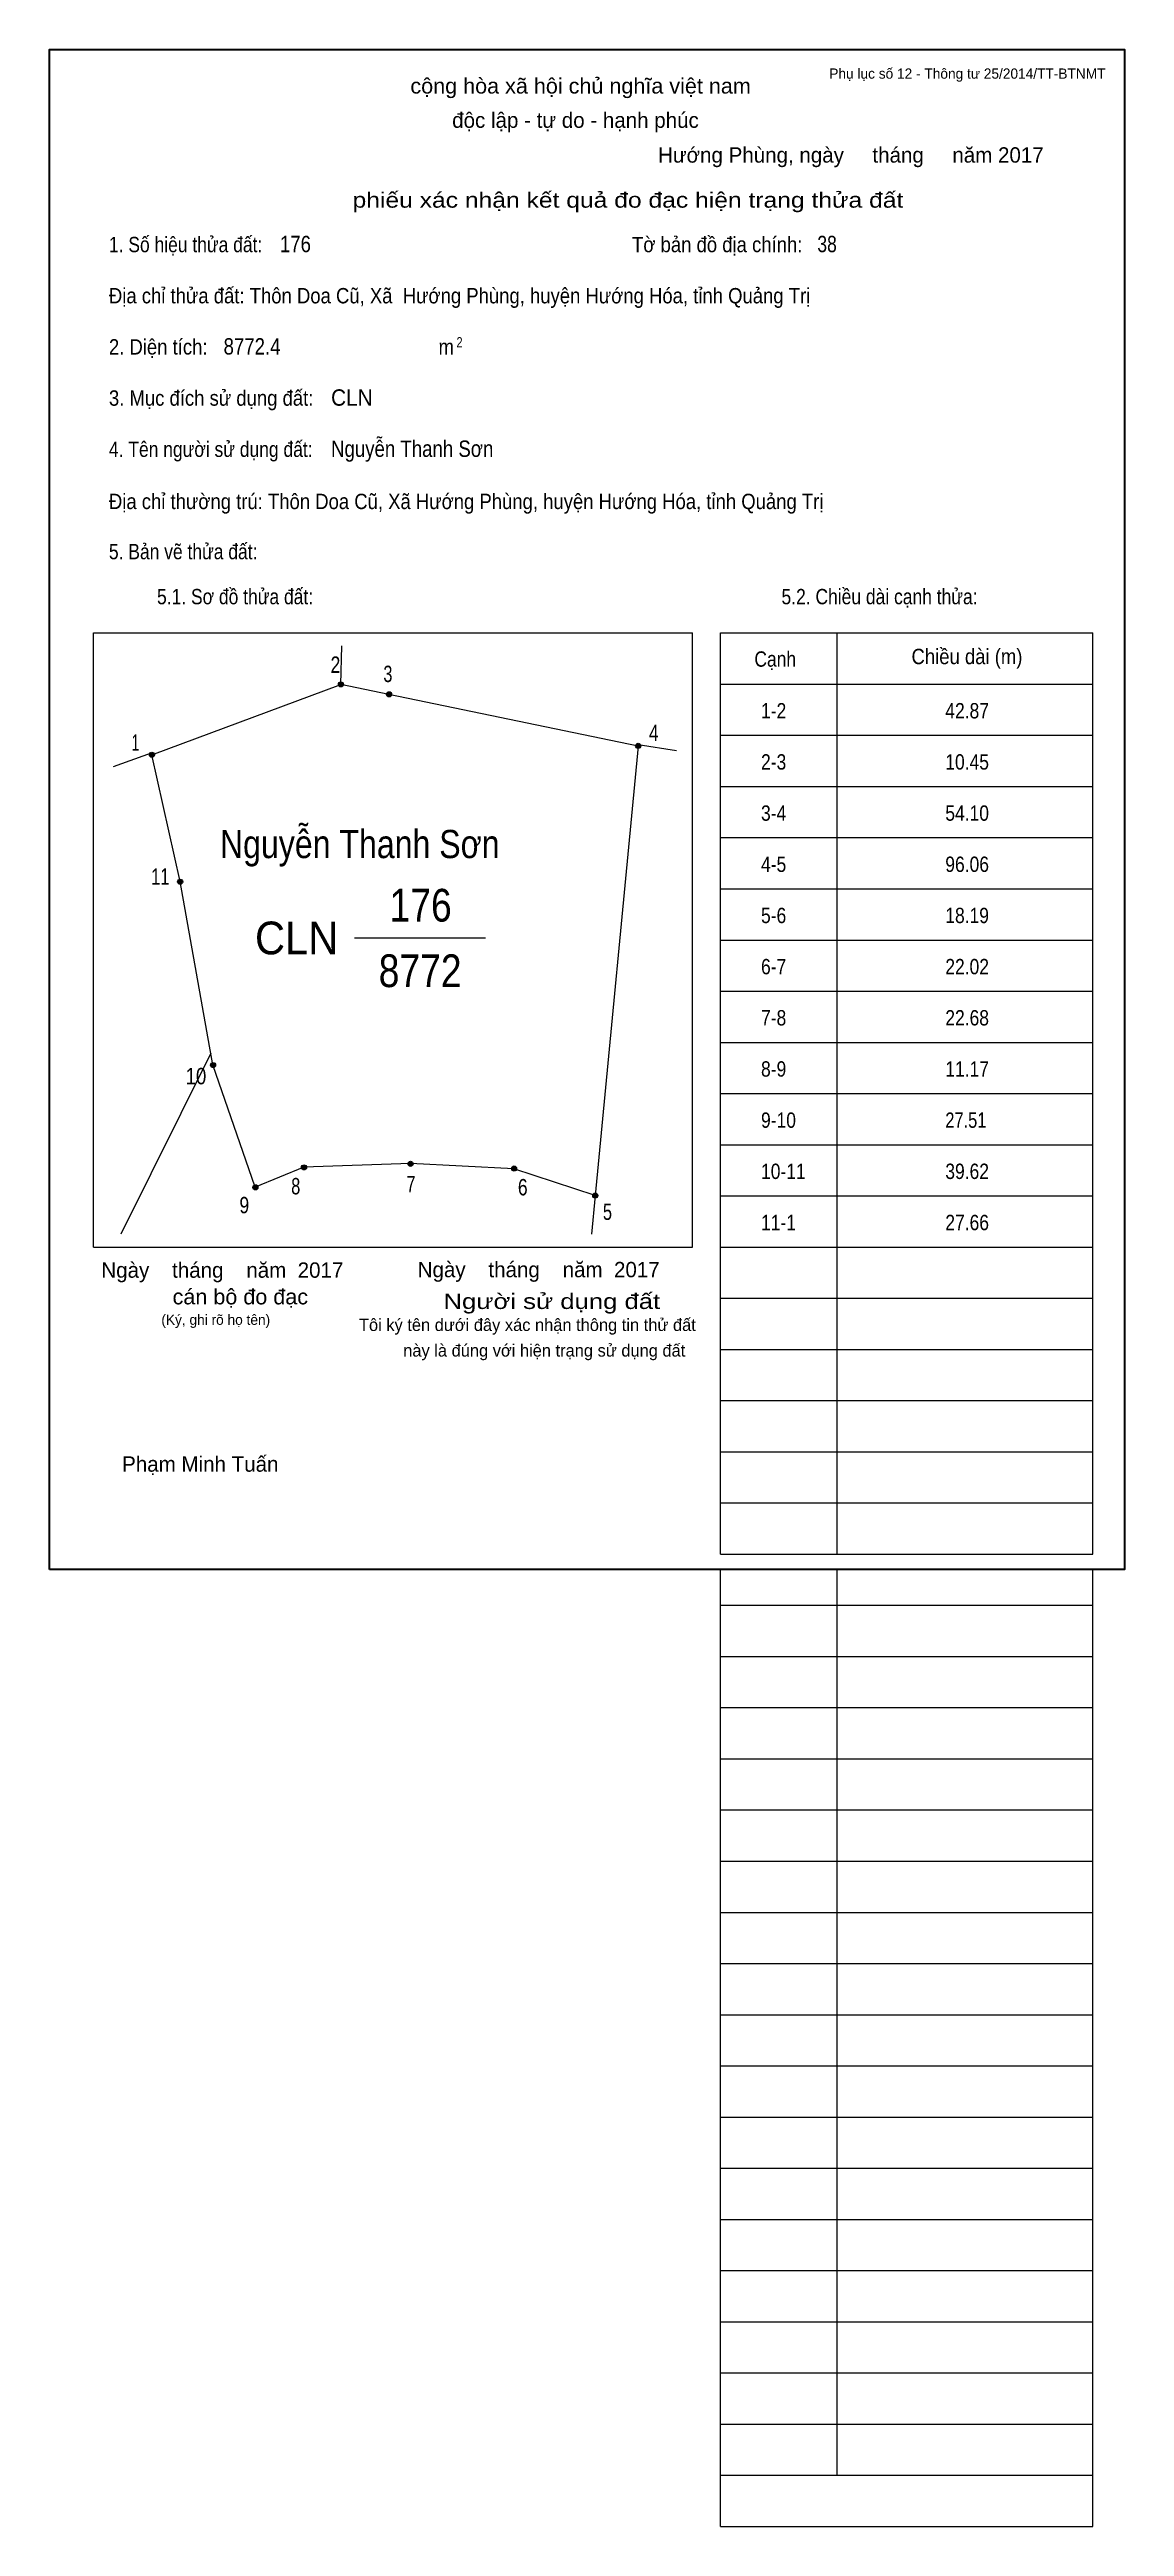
# Model space of a CAD drawing. Header units: centimetres. Extents: x 0 to 21, y -18.7 to 29.7.
import ezdxf
from ezdxf.enums import TextEntityAlignment as Align

# ---------------------------------------------------------------- set-up
doc = ezdxf.new("R2010")
doc.units = ezdxf.units.CM
doc.header["$LTSCALE"] = 0.12
for name, color, linetype in [('2', 7, 'Continuous'), ('30', 7, 'Continuous'), ('34', 7, 'Continuous')]:
    doc.layers.add(name, color=color, linetype=linetype)
for name, color, linetype, lineweight in [('32', 7, 'Continuous', 13), ('33', 7, 'Continuous', 13), ('6', 7, 'Continuous', 13), ('63', 7, 'Continuous', 13)]:
    doc.layers.add(name, color=color, linetype=linetype, lineweight=lineweight)

msp = doc.modelspace()

# ---------------------------------------------------------------- hatches: boundary and pattern name
at = {"layer": '32'}
for points in [[(5.7424, 17.2949, 1), (5.6424, 17.2949, 1)], [(6.6824, 17.1001, 1), (6.5824, 17.1001, 1)], [(11.5505, 16.093, 1), (11.4505, 16.093, 1)], [(2.0505, 15.9203, 1), (1.9505, 15.9203, 1)], [(2.6018, 13.4394, 1), (2.5018, 13.4394, 1)], [(3.245, 9.8559, 1), (3.145, 9.8559, 1)], [(5.0211, 7.8564, 1), (4.9211, 7.8564, 1)], [(7.1041, 7.9263, 1), (7.0041, 7.9263, 1)], [(9.1256, 7.8344, 1), (9.0256, 7.8344, 1)], [(4.0719, 7.4668, 1), (3.9719, 7.4668, 1)], [(10.7115, 7.306, 1), (10.6115, 7.306, 1)]]:
    msp.add_hatch(color=256, dxfattribs=at).paths.add_polyline_path(points)

# ---------------------------------------------------------------- linework, layer by layer
for centre in [(5.6924, 17.2949), (6.6324, 17.1001), (11.5005, 16.093), (2.0005, 15.9203), (2.5518, 13.4394), (3.195, 9.8559), (4.9711, 7.8564), (7.0541, 7.9263), (9.0756, 7.8344), (4.0219, 7.4668), (10.6615, 7.306)]:
    msp.add_circle(centre, 0.05, dxfattribs=at)
at = {"layer": '33'}
msp.add_line((5.96, 12.34), (8.52, 12.34), dxfattribs=at)
at = {"layer": '6'}
for p, q in [((6.63, 17.1), (5.69, 17.29)), ((11.5, 16.09), (6.63, 17.1)), ((11.5, 16.12), (12.25, 16)), ((1.25, 15.69), (1.99, 15.96)), ((2, 15.92), (1.99, 15.96)), ((3.15, 10.09), (1.39, 6.55))]:
    msp.add_line(p, q, dxfattribs=at)
for points in [[(2, 15.92), (5.69, 17.29), (5.71, 18.05)], [(11.5, 16.12), (11.5, 16.09), (10.66, 7.31), (10.59, 6.55)], [(10.66, 7.31), (9.07, 7.83), (7.05, 7.93), (4.97, 7.86), (4.02, 7.47), (3.19, 9.86), (2.55, 13.44), (2, 15.92)]]:
    msp.add_lwpolyline(points, dxfattribs=at)
at = {"layer": '63'}
for p, q in [((0.86, 18.3), (12.56, 18.3)), ((0.86, 6.3), (0.86, 18.3)), ((12.56, 6.3), (12.56, 18.3)), ((13.11, 18.3), (20.38, 18.3)), ((13.11, 0.3), (13.11, 18.3)), ((15.39, 0.3), (15.39, 18.3)), ((20.38, 0.3), (20.38, 18.3)), ((13.11, 17.3), (20.38, 17.3)), ((13.11, 16.3), (20.38, 16.3)), ((13.11, 15.3), (20.38, 15.3)), ((13.11, 14.3), (20.38, 14.3)), ((13.11, 13.3), (20.38, 13.3)), ((13.11, 12.3), (20.38, 12.3)), ((13.11, 11.3), (20.38, 11.3)), ((13.11, 10.3), (20.38, 10.3)), ((13.11, 9.3), (20.38, 9.3)), ((13.11, 8.3), (20.38, 8.3)), ((13.11, 7.3), (20.38, 7.3)), ((0.86, 6.3), (12.56, 6.3)), ((13.11, 6.3), (20.38, 6.3)), ((13.11, 5.3), (20.38, 5.3)), ((13.11, 4.3), (20.38, 4.3)), ((13.11, 3.3), (20.38, 3.3)), ((13.11, 2.3), (20.38, 2.3)), ((13.11, 1.3), (20.38, 1.3)), ((13.11, 0.3), (20.38, 0.3)), ((13.11, -18.7), (13.11, 0)), ((15.39, -17.7), (15.39, 0)), ((20.38, -18.7), (20.38, 0)), ((13.11, -0.7), (20.38, -0.7)), ((13.11, -0.7), (20.38, -0.7)), ((13.11, -1.7), (20.38, -1.7)), ((13.11, -2.7), (20.38, -2.7)), ((13.11, -3.7), (20.38, -3.7)), ((13.11, -4.7), (20.38, -4.7)), ((13.11, -5.7), (20.38, -5.7)), ((13.11, -6.7), (20.38, -6.7)), ((13.11, -7.7), (20.38, -7.7)), ((13.11, -8.7), (20.38, -8.7)), ((13.11, -9.7), (20.38, -9.7)), ((13.11, -10.7), (20.38, -10.7)), ((13.11, -11.7), (20.38, -11.7)), ((13.11, -12.7), (20.38, -12.7)), ((13.11, -13.7), (20.38, -13.7)), ((13.11, -14.7), (20.38, -14.7)), ((13.11, -15.7), (20.38, -15.7)), ((13.11, -16.7), (20.38, -16.7)), ((13.11, -17.7), (20.38, -17.7)), ((13.11, -18.7), (20.38, -18.7))]:
    msp.add_line(p, q, dxfattribs=at)
at = {"layer": '63', "lineweight": 35}
msp.add_lwpolyline([(0, 0), (0, 29.7), (21, 29.7), (21, 0)], close=True, dxfattribs=at)

# ---------------------------------------------------------------- texts
at = {"layer": '2', "width": 0.85}
msp.add_text('Nguyễn Thanh Sơn', height=0.5513, dxfattribs=at).set_placement((6.06, 13.9), align=Align.CENTER)
at = {"layer": '30'}
for s, width, p in [('1-2', 0.85, (13.9, 16.63)), ('42.87', 0.85, (17.5, 16.63)), ('2-3', 0.85, (13.9, 15.63)), ('10.45', 0.85, (17.5, 15.63)), ('3-4', 0.85, (13.9, 14.63)), ('54.10', 0.85, (17.5, 14.63)), ('4-5', 0.85, (13.9, 13.63)), ('96.06', 0.85, (17.5, 13.63)), ('5-6', 0.85, (13.9, 12.63)), ('18.19', 0.85, (17.5, 12.63)), ('6-7', 0.85, (13.9, 11.63)), ('22.02', 0.85, (17.5, 11.63)), ('7-8', 0.85, (13.9, 10.63)), ('22.68', 0.85, (17.5, 10.63)), ('8-9', 0.85, (13.9, 9.63)), ('11.17', 0.85, (17.5, 9.63)), ('9-10', 0.85, (13.9, 8.63)), ('27.51', 0.8, (17.5, 8.63)), ('10-11', 0.85, (13.9, 7.63)), ('39.62', 0.85, (17.5, 7.63)), ('11-1', 0.85, (13.9, 6.63)), ('27.66', 0.85, (17.5, 6.63))]:
    msp.add_text(s, height=0.3, dxfattribs=dict(at, width=width)).set_placement(p)
at = {"layer": '32'}
for s, width, p in [('2', 0.8, (5.585, 17.52)), ('3', 0.75, (6.61, 17.34)), ('4', 0.8, (11.805, 16.19)), ('1', 0.65, (1.68, 16)), ('11', 0.75, (2.165, 13.38)), ('10', 0.85, (2.86, 9.48)), ('9', 0.8, (3.805, 6.96)), ('8', 0.75, (4.81, 7.33)), ('7', 0.75, (7.06, 7.37)), ('6', 0.8, (9.245, 7.31)), ('5', 0.75, (10.9, 6.83))]:
    msp.add_text(s, height=0.32, dxfattribs=dict(at, width=width)).set_placement(p, align=Align.CENTER)
at = {"layer": '33', "width": 0.85}
for s, p in [('176', (7.25, 12.66)), ('8772', (7.24, 11.38))]:
    msp.add_text(s, height=0.64, dxfattribs=at).set_placement(p, align=Align.CENTER)
at = {"layer": '33', "width": 0.95}
msp.add_text('CLN', height=0.64, dxfattribs=at).set_placement((5.64, 12.02), align=Align.RIGHT)
at = {"layer": '34'}
for s, width, p in [('176', 0.85, (4.5, 25.74)), ('38', 0.8, (15, 25.74)), ('8772.4', 0.85, (3.4, 23.74)), ('CLN', 0.95, (5.5, 22.74)), ('Nguyễn Thanh Sơn', 0.85, (5.5, 21.74))]:
    msp.add_text(s, height=0.32, dxfattribs=dict(at, width=width)).set_placement(p)
at = {"layer": '63', "width": 1.05}
msp.add_text('cộng hòa xã hội chủ nghĩa việt nam', height=0.3, dxfattribs=at).set_placement((10.375, 28.84), align=Align.CENTER)
at = {"layer": '63'}
for s, height, p in [('Phụ lục số 12 - Thông tư 25/2014/TT-BTNMT', 0.2, (20.63, 29.13)), ('Ngày    tháng    năm  2017', 0.3, (5.74, 5.7)), ('Ngày    tháng    năm  2017', 0.3, (11.92, 5.71)), ('(Ký, ghi rõ họ tên)', 0.2, (4.31, 4.78))]:
    msp.add_text(s, height=height, dxfattribs=at).set_placement(p, align=Align.RIGHT)
for s, height, p in [('độc lập - tự do - hạnh phúc', 0.3, (10.275, 28.17)), ('Hướng Phùng, ngày     tháng     năm 2017', 0.3, (15.655, 27.49)), ('Tôi ký tên dưới đây xác nhận thông tin thử đất', 0.24, (9.335, 4.66)), ('này là đúng với hiện trạng sử dụng đất', 0.24, (9.665, 4.16)), ('Phạm Minh Tuấn', 0.3, (2.945, 1.91))]:
    msp.add_text(s, height=height, dxfattribs=at).set_placement(p, align=Align.CENTER)
for s, width, p in [('phiếu xác nhận kết quả đo đạc hiện trạng thửa đất', 1.2, (16.68, 26.61)), ('cán bộ đo đạc', 1.05, (5.05, 5.18)), ('Người sử dụng đất', 1.25, (11.93, 5.09))]:
    msp.add_text(s, height=0.3, dxfattribs=dict(at, width=width)).set_placement(p, align=Align.RIGHT)
for s, height, width, p in [('1. Số hiệu thửa đất:', 0.3, 0.85, (1.16, 25.74)), ('Tờ bản đồ địa chính:', 0.3, 0.9, (11.38, 25.74)), ('Địa chỉ thửa đất: Thôn Doa Cũ, Xã  Hướng Phùng, huyện Hướng Hóa, tỉnh Quảng Trị', 0.3, 0.9, (1.16, 24.74)), ('2. Diện tích:', 0.3, 0.9, (1.16, 23.74)), ('m', 0.3, 0.9, (7.6, 23.74)), ('2', 0.2, 0.8, (7.95, 23.88)), ('3. Mục đích sử dụng đất:', 0.3, 0.9, (1.16, 22.74)), ('4. Tên người sử dụng đất:', 0.3, 0.85, (1.16, 21.74)), ('Địa chỉ thường trú: Thôn Doa Cũ, Xã Hướng Phùng, huyện Hướng Hóa, tỉnh Quảng Trị', 0.3, 0.9, (1.16, 20.72)), ('5. Bản vẽ thửa đất:', 0.3, 0.85, (1.16, 19.74)), ('5.1. Sơ đồ thửa đất:', 0.3, 0.85, (2.1, 18.86)), ('5.2. Chiều dài cạnh thửa:', 0.3, 0.85, (14.3, 18.86)), ('Cạnh', 0.3, 0.85, (13.77, 17.64)), ('Chiều dài (m)', 0.3, 0.9, (16.84, 17.69))]:
    msp.add_text(s, height=height, dxfattribs=dict(at, width=width)).set_placement(p)

doc.saveas('drawing.dxf')
